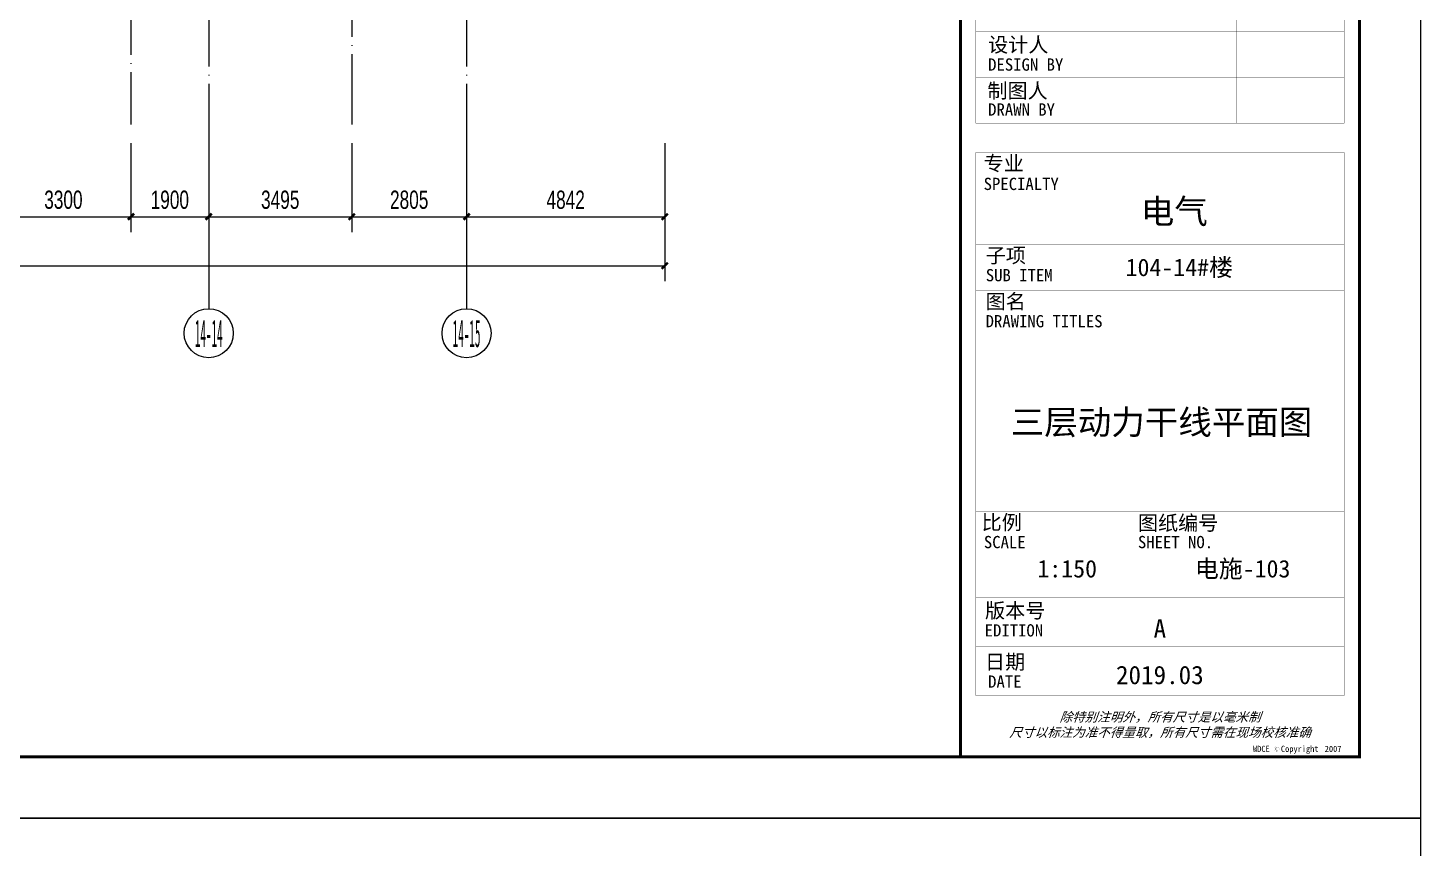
# Model space of a CAD drawing. Extents: x -233336 to 840473, y -28113 to 330904.
# Drawn here: x 105182 to 139220, y 151967 to 172022 of the extents above; entities that cross this region are included whole.
import ezdxf
from ezdxf.enums import TextEntityAlignment as Align
from ezdxf.xclip import XClip

# ---------------------------------------------------------------- set-up
doc = ezdxf.new("R2010")
doc.units = 0
doc.header["$LTSCALE"] = 1000
doc.header["$XCLIPFRAME"] = 2
doc.linetypes.add('104-14# 核心筒$0$DOTE', pattern=[2.42, 2, -0.2, 0.02, -0.2])
doc.layers.get('0').update_dxf_attribs({"linetype": 'CONTINUOUS'})
doc.layers.get('Defpoints').update_dxf_attribs({"linetype": 'CONTINUOUS'})
for name, color, linetype in [('104-14# 核心筒$0$01-标注_轴线坐标', 8, 'CONTINUOUS'), ('104-14# 核心筒$0$A_AXIS-轴线', 8, '104-14# 核心筒$0$DOTE'), ('104-14# 核心筒$0$AXIS_TEXT', 7, 'CONTINUOUS'), ('AXIS_TEXT', 7, 'CONTINUOUS'), ('字', 7, 'CONTINUOUS')]:
    doc.layers.add(name, color=color, linetype=linetype)
doc.styles.add('104-14# 核心筒$0$_TCH_AXIS', font='STXIHEI.TTF', dxfattribs={"width": 0.8})
doc.styles.add('104-14# 核心筒$0$_TCH_DIM_T3', font='ros.shx', dxfattribs={"width": 0.705882, "bigfont": 'jd.shx'})
doc.styles.add('COMPLEX', font='COMPLEX')
doc.styles.add('华文细黑', font='STXIHEI.TTF')
doc.styles.add('图签信息$0$华文细黑', font='STXIHEI.TTF', dxfattribs={"height": 10})
doc.dimstyles.new('104-14# 核心筒$0$_TCH_ARCH&&150', dxfattribs={"dimtxt": 446.25, "dimasz": 150, "dimexe": 375, "dimexo": 450, "dimgap": 189.375, "dimtad": 1, "dimdec": 0, "dimzin": 0, "dimdsep": 46, "dimtxsty": '104-14# 核心筒$0$_TCH_DIM_T3', "dimblk": '104-14# 核心筒$0$_ArchTick', "dimcen": 0.09, "dimclrt": 7, "dimazin": 2, "dimtfac": 1, "dimtdec": 0, "dimtix": 1, "dimtmove": 2, "dimatfit": 3, "dimfxl": 0, "dimtolj": 1, "dimtzin": 0, "dimarcsym": 0})

# ---------------------------------------------------------------- blocks, each defined once
blk = doc.blocks.new('图框-A1+1-4')
for points, const_width in [([(0, 0), (1051, 0), (1051, 594), (0, 594)], 0.05), ([(976, 584), (25, 584), (25, 10), (976, 10)], 0.5)]:
    blk.add_lwpolyline(points, close=True, dxfattribs=dict(const_width=const_width))
blk = doc.blocks.new('图签信息$0$WDCE Copyright200X')
at = {"const_width": 0.016}
blk.add_lwpolyline([(-10.6, 1.26, 1), (-11.4, 1.26, 1)], format="xyb", close=True, dxfattribs=at)
at = {"style": '图签信息$0$华文细黑'}
for s, p in [('WDCE ', (-11.46, 0.5)), ('     Copyright ', (-3.51, 0.5))]:
    blk.add_text(s, height=1, dxfattribs=at).set_placement(p, align=Align.BOTTOM_RIGHT)
blk.add_text('c', height=0.6, dxfattribs=at).set_placement((-11.04, 1.35), align=Align.MIDDLE_CENTER)
blk.add_attdef('200X', text='', height=1, dxfattribs=at).set_placement((-0.45, 0.5), align=Align.BOTTOM_RIGHT)
blk = doc.blocks.new('图签信息')
at = {"const_width": 0.5}
blk.add_lwpolyline([(-65, 0), (0, 0), (0, 500.5), (-65, 500.5)], close=True, dxfattribs=at)
at = {"const_width": 0.05}
for points in [[(-62.5, 103.26), (-2.5, 103.26), (-2.5, 163.26), (-62.5, 163.26), (-62.5, 103.26)], [(-37.5, 163.26), (-37.5, 103.26)], [(-20, 163.26), (-20, 103.26)], [(-62.5, 118.26), (-2.5, 118.26)], [(-62.5, 110.76), (-2.5, 110.76)], [(-62.5, 98.5), (-2.5, 98.5), (-2.5, 10), (-62.5, 10), (-62.5, 98.5)], [(-62.5, 83.5), (-2.5, 83.5)], [(-62.5, 76), (-2.5, 76)], [(-62.5, 40), (-2.5, 40)], [(-37.5, 40), (-37.5, 26)], [(-62.5, 26), (-2.5, 26)], [(-62.5, 18), (-2.5, 18)]]:
    blk.add_lwpolyline(points, dxfattribs=at)
blk.add_blockref('图签信息$0$WDCE Copyright200X', (-2.5, 0)).add_auto_attribs({'200X': '2007'})
at = {"style": '图签信息$0$华文细黑'}
for s, height, p in [('设计人', 2.4, (-60.5, 117.26)), ('DESIGN BY', 2, (-60.5, 113.83)), ('制图人', 2.4, (-60.61, 109.76)), ('DRAWN BY', 2, (-60.5, 106.5)), ('专业', 2.4, (-61.23, 97.93)), ('SPECIALTY', 2, (-61.23, 94.38)), ('子项', 2.4, (-60.88, 82.92)), ('SUB ITEM', 2, (-60.88, 79.5)), ('图名', 2.4, (-60.91, 75.41)), ('DRAWING TITLES', 2, (-60.91, 72)), ('比例', 2.4, (-61.56, 39.42)), ('图纸编号', 2.4, (-36.1, 39.32)), ('SCALE', 2, (-61.19, 36)), ('SHEET NO.', 2, (-36.1, 36)), ('版本号', 2.4, (-61, 25.03)), ('EDITION', 2, (-61.06, 21.61)), ('日期', 2.4, (-61, 16.68)), ('DATE', 2, (-60.5, 13.26))]:
    blk.add_text(s, height=height, dxfattribs=at).set_placement(p, align=Align.TOP_LEFT)
at = {"color": 4, "style": '图签信息$0$华文细黑'}
for s, p in [('A', (-32.53, 19.4)), ('2019.03', (-32.53, 11.84))]:
    blk.add_text(s, height=3, dxfattribs=at).set_placement(p, align=Align.CENTER)
at = {"style": '图签信息$0$华文细黑', "oblique": 20}
for s, p in [('除特别注明外，所有尺寸是以毫米制', (-32.5, 6.5)), ('尺寸以标注为准不得量取，所有尺寸需在现场校核准确', (-32.5, 4))]:
    blk.add_text(s, height=1.5, dxfattribs=at).set_placement(p, align=Align.MIDDLE_CENTER)
blk = doc.blocks.new('图签-A1')
at = {"color": 2}
blk.add_blockref('图签信息', (0, 0), dxfattribs=at)
blk = doc.blocks.new('104-14# 核心筒$0$_ArchTick')
at = {"color": 0, "linetype": 'ByBlock', "const_width": 0.4}
blk.add_lwpolyline([(-0.5, -0.5), (0.5, 0.5)], dxfattribs=at)
blk = doc.blocks.new('*D377')
at = {"layer": '104-14# 核心筒$0$01-标注_轴线坐标', "color": 0, "lineweight": -2}
for p, q in [((104400, 169205), (104400, 167030)), ((107700, 169205), (107700, 167030)), ((104400, 167405), (107700, 167405))]:
    blk.add_line(p, q, dxfattribs=at)
at = {"layer": 'Defpoints', "color": 0}
for p in [(104400, 169655), (107700, 169655), (107700, 167405)]:
    blk.add_point(p, dxfattribs=at)
at = {"layer": '104-14# 核心筒$0$01-标注_轴线坐标', "color": 0, "lineweight": -2, "xscale": 150, "yscale": 150, "zscale": 150, "rotation": 180}
blk.add_blockref('104-14# 核心筒$0$_ArchTick', (104400, 167405), dxfattribs=at)
at = {"layer": '104-14# 核心筒$0$01-标注_轴线坐标', "color": 0, "lineweight": -2, "xscale": 150, "yscale": 150, "zscale": 150}
blk.add_blockref('104-14# 核心筒$0$_ArchTick', (107700, 167405), dxfattribs=at)
at = {"layer": '104-14# 核心筒$0$01-标注_轴线坐标', "color": 7, "insert": (106050, 167817), "char_height": 446.2, "attachment_point": 5, "style": '104-14# 核心筒$0$_TCH_DIM_T3'}
blk.add_mtext('\\A1;3300', dxfattribs=at)
blk = doc.blocks.new('*D378')
at = {"layer": '104-14# 核心筒$0$01-标注_轴线坐标', "color": 0, "lineweight": -2}
for p, q in [((107700, 169205), (107700, 167030)), ((109600, 169205), (109600, 167030)), ((107700, 167405), (109600, 167405))]:
    blk.add_line(p, q, dxfattribs=at)
at = {"layer": 'Defpoints', "color": 0}
for p in [(107700, 169655), (109600, 169655), (109600, 167405)]:
    blk.add_point(p, dxfattribs=at)
at = {"layer": '104-14# 核心筒$0$01-标注_轴线坐标', "color": 0, "lineweight": -2, "xscale": 150, "yscale": 150, "zscale": 150, "rotation": 180}
blk.add_blockref('104-14# 核心筒$0$_ArchTick', (107700, 167405), dxfattribs=at)
at = {"layer": '104-14# 核心筒$0$01-标注_轴线坐标', "color": 0, "lineweight": -2, "xscale": 150, "yscale": 150, "zscale": 150}
blk.add_blockref('104-14# 核心筒$0$_ArchTick', (109600, 167405), dxfattribs=at)
at = {"layer": '104-14# 核心筒$0$01-标注_轴线坐标', "color": 7, "insert": (108650, 167817), "char_height": 446.2, "attachment_point": 5, "style": '104-14# 核心筒$0$_TCH_DIM_T3'}
blk.add_mtext('\\A1;1900', dxfattribs=at)
blk = doc.blocks.new('*D379')
at = {"layer": '104-14# 核心筒$0$01-标注_轴线坐标', "color": 0, "lineweight": -2}
for p, q in [((109600, 169205), (109600, 167030)), ((113095, 169205), (113095, 167030)), ((109600, 167405), (113095, 167405))]:
    blk.add_line(p, q, dxfattribs=at)
at = {"layer": 'Defpoints', "color": 0}
for p in [(109600, 169655), (113095, 169655), (113095, 167405)]:
    blk.add_point(p, dxfattribs=at)
at = {"layer": '104-14# 核心筒$0$01-标注_轴线坐标', "color": 0, "lineweight": -2, "xscale": 150, "yscale": 150, "zscale": 150, "rotation": 180}
blk.add_blockref('104-14# 核心筒$0$_ArchTick', (109600, 167405), dxfattribs=at)
at = {"layer": '104-14# 核心筒$0$01-标注_轴线坐标', "color": 0, "lineweight": -2, "xscale": 150, "yscale": 150, "zscale": 150}
blk.add_blockref('104-14# 核心筒$0$_ArchTick', (113095, 167405), dxfattribs=at)
at = {"layer": '104-14# 核心筒$0$01-标注_轴线坐标', "color": 7, "insert": (111347, 167817), "char_height": 446.2, "attachment_point": 5, "style": '104-14# 核心筒$0$_TCH_DIM_T3'}
blk.add_mtext('\\A1;3495', dxfattribs=at)
blk = doc.blocks.new('*D380')
at = {"layer": '104-14# 核心筒$0$01-标注_轴线坐标', "color": 0, "lineweight": -2}
for p, q in [((113095, 169205), (113095, 167030)), ((115900, 169205), (115900, 167030)), ((113095, 167405), (115900, 167405))]:
    blk.add_line(p, q, dxfattribs=at)
at = {"layer": 'Defpoints', "color": 0}
for p in [(113095, 169655), (115900, 169655), (115900, 167405)]:
    blk.add_point(p, dxfattribs=at)
at = {"layer": '104-14# 核心筒$0$01-标注_轴线坐标', "color": 0, "lineweight": -2, "xscale": 150, "yscale": 150, "zscale": 150, "rotation": 180}
blk.add_blockref('104-14# 核心筒$0$_ArchTick', (113095, 167405), dxfattribs=at)
at = {"layer": '104-14# 核心筒$0$01-标注_轴线坐标', "color": 0, "lineweight": -2, "xscale": 150, "yscale": 150, "zscale": 150}
blk.add_blockref('104-14# 核心筒$0$_ArchTick', (115900, 167405), dxfattribs=at)
at = {"layer": '104-14# 核心筒$0$01-标注_轴线坐标', "color": 7, "insert": (114498, 167817), "char_height": 446.2, "attachment_point": 5, "style": '104-14# 核心筒$0$_TCH_DIM_T3'}
blk.add_mtext('\\A1;2805', dxfattribs=at)
blk = doc.blocks.new('*D381')
at = {"layer": '104-14# 核心筒$0$01-标注_轴线坐标', "color": 0, "lineweight": -2}
for p, q in [((115900, 169205), (115900, 167030)), ((120742, 169205), (120742, 167030)), ((115900, 167405), (120742, 167405))]:
    blk.add_line(p, q, dxfattribs=at)
at = {"layer": 'Defpoints', "color": 0}
for p in [(115900, 169655), (120742, 169655), (120742, 167405)]:
    blk.add_point(p, dxfattribs=at)
at = {"layer": '104-14# 核心筒$0$01-标注_轴线坐标', "color": 0, "lineweight": -2, "xscale": 150, "yscale": 150, "zscale": 150, "rotation": 180}
blk.add_blockref('104-14# 核心筒$0$_ArchTick', (115900, 167405), dxfattribs=at)
at = {"layer": '104-14# 核心筒$0$01-标注_轴线坐标', "color": 0, "lineweight": -2, "xscale": 150, "yscale": 150, "zscale": 150}
blk.add_blockref('104-14# 核心筒$0$_ArchTick', (120742, 167405), dxfattribs=at)
at = {"layer": '104-14# 核心筒$0$01-标注_轴线坐标', "color": 7, "insert": (118321, 167817), "char_height": 446.2, "attachment_point": 5, "style": '104-14# 核心筒$0$_TCH_DIM_T3'}
blk.add_mtext('\\A1;4842', dxfattribs=at)
blk = doc.blocks.new('_AXISO')
blk.add_circle((0, 0), 0.5)
at = {"layer": 'AXIS_TEXT', "style": 'COMPLEX', "width": 1.041667}
blk.add_attdef('A', text='', height=0.56, dxfattribs=at).set_placement((-0.25, -0.28), (0.25, -0.28), align=Align.FIT)
blk = doc.blocks.new('*D473')
at = {"layer": '104-14# 核心筒$0$01-标注_轴线坐标', "color": 0, "lineweight": -2}
for p, q in [((-6010, 169205), (-6010, 165830)), ((120742, 169205), (120742, 165830)), ((-6010, 166205), (120742, 166205))]:
    blk.add_line(p, q, dxfattribs=at)
at = {"layer": 'Defpoints', "color": 0}
for p in [(-6010, 169655), (120742, 169655), (120742, 166205)]:
    blk.add_point(p, dxfattribs=at)
at = {"layer": '104-14# 核心筒$0$01-标注_轴线坐标', "color": 0, "lineweight": -2, "xscale": 150, "yscale": 150, "zscale": 150, "rotation": 180}
blk.add_blockref('104-14# 核心筒$0$_ArchTick', (-6010, 166205), dxfattribs=at)
at = {"layer": '104-14# 核心筒$0$01-标注_轴线坐标', "color": 0, "lineweight": -2, "xscale": 150, "yscale": 150, "zscale": 150}
blk.add_blockref('104-14# 核心筒$0$_ArchTick', (120742, 166205), dxfattribs=at)
at = {"layer": '104-14# 核心筒$0$01-标注_轴线坐标', "color": 7, "insert": (57366, 166617), "char_height": 446.2, "attachment_point": 5, "style": '104-14# 核心筒$0$_TCH_DIM_T3'}
blk.add_mtext('\\A1;126752', dxfattribs=at)
blk = doc.blocks.new('104-14# 核心筒')
at = {"layer": '104-14# 核心筒$0$01-标注_轴线坐标'}
for p, q in [((109600, 169654.9), (109600, 165154.9)), ((115900, 169654.9), (115900, 165154.9))]:
    blk.add_line(p, q, dxfattribs=at)
at = {"layer": '104-14# 核心筒$0$A_AXIS-轴线'}
for p, q in [((109600, 228733.6), (109600, 169654.9)), ((115900, 228733.6), (115900, 169654.9)), ((113095, 185900), (113095, 169654.9)), ((107700, 178200), (107700, 169654.9))]:
    blk.add_line(p, q, dxfattribs=at)
at = {"layer": '104-14# 核心筒$0$01-标注_轴线坐标'}
ref = blk.add_blockref('_AXISO', (109600, 164554.9), dxfattribs=dict(at, xscale=1200, yscale=1200, zscale=1200))
ref.add_attrib('A', '14-14', dxfattribs={"layer": '104-14# 核心筒$0$AXIS_TEXT', "height": 678.82, "style": '104-14# 核心筒$0$_TCH_AXIS', "width": 0.366464}).set_placement((109260.6, 164215.5), (109939.4, 164215.5), align=Align.FIT)
ref = blk.add_blockref('_AXISO', (115900, 164554.9), dxfattribs=dict(at, xscale=1200, yscale=1200, zscale=1200))
ref.add_attrib('A', '14-15', dxfattribs={"layer": '104-14# 核心筒$0$AXIS_TEXT', "height": 678.82, "style": '104-14# 核心筒$0$_TCH_AXIS', "width": 0.366464}).set_placement((115560.6, 164215.5), (116239.4, 164215.5), align=Align.FIT)
for p1, p2, distance, text, picture, middle in [((-6009.8, 169654.9), (120741.8, 169654.9), -3450, '126752', '*D473', (57366, 166617.4)), ((104400, 169654.9), (107700, 169654.9), -2250, '3300', '*D377', (106050, 167817.4)), ((107700, 169654.9), (109600, 169654.9), -2250, '1900', '*D378', (108650, 167817.4)), ((109600, 169654.9), (113095, 169654.9), -2250, '3495', '*D379', (111347.5, 167817.4)), ((113095, 169654.9), (115900, 169654.9), -2250, '2805', '*D380', (114497.5, 167817.4)), ((115900, 169654.9), (120741.8, 169654.9), -2250, '4842', '*D381', (118320.9, 167817.4))]:
    dim = blk.add_aligned_dim(p1=p1, p2=p2, distance=distance, text=text, dimstyle='104-14# 核心筒$0$_TCH_ARCH&&150', dxfattribs=at)
    dim.commit()
    dim.dimension.update_dxf_attribs({"geometry": picture, "text_midpoint": middle})
blk = doc.blocks.new('X-104 14#平面')
for points in [[(-18433.5, 152700), (139216.5, 152700), (139216.5, 241800), (-18433.5, 241800)], [(-18433.5, 63600), (139216.5, 63600), (139216.5, 152700), (-18433.5, 152700)]]:
    blk.add_lwpolyline(points, close=True)
ref = blk.add_blockref('104-14# 核心筒', (0, 0))
XClip(ref).set_block_clipping_path([(-38664.3623821461, -25500), (139216.5485069363, 330900)])
at = {"xscale": 150, "yscale": 150, "zscale": 150}
for name, p in [('图框-A1+1-4', (-18433.5, 152700)), ('图签-A1', (137716.5, 154200)), ('图框-A1+1-4', (-18433.5, 63600))]:
    blk.add_blockref(name, p, dxfattribs=at)

msp = doc.modelspace()

# ---------------------------------------------------------------- block references
msp.add_blockref('X-104 14#平面', (0, 0))

# ---------------------------------------------------------------- texts
at = {"layer": '字', "style": '华文细黑'}
for s, p in [('104-14#楼', (132000.1, 165951.2)), ('1:150', (129845.3, 158584.6)), ('电施-103', (133693.3, 158584.6))]:
    msp.add_text(s, height=428.14, dxfattribs=at).set_placement(p)
at = {"layer": '字', "char_height": 600, "width": 117231.235, "attachment_point": 5, "style": '华文细黑'}
for s, insert in [('电气', (133189, 167503.5)), ('三层动力干线平面图', (132877.9, 162345.6))]:
    msp.add_mtext(s, dxfattribs=dict(at, insert=insert))

doc.saveas('drawing.dxf')
